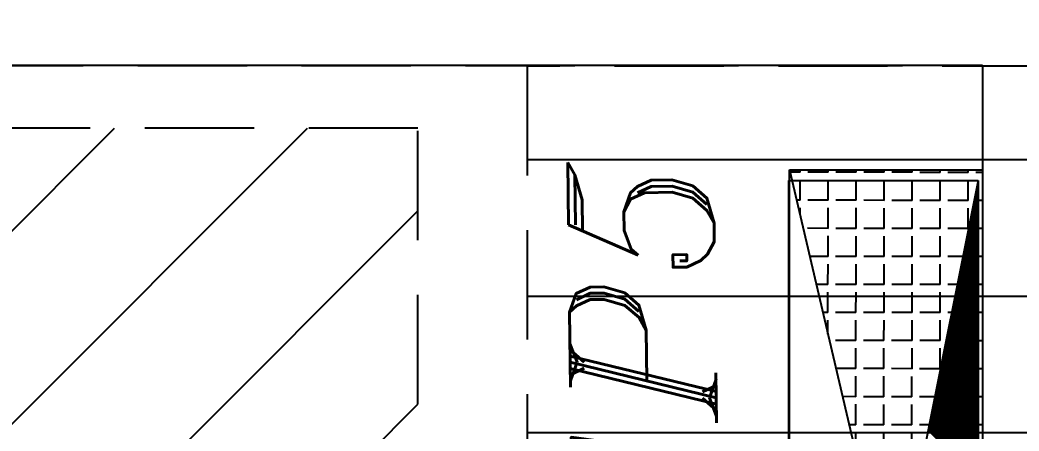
# Model space of a CAD drawing. Header units: inches. Extents: x 567115 to 582893, y 124948 to 133566.
# Drawn here: x 576376.9 to 576514.1, y 127556.5 to 127612.9 of the extents above; entities that cross this region are included whole.
import ezdxf

# ---------------------------------------------------------------- set-up
doc = ezdxf.new("R2010")
doc.units = ezdxf.units.IN
doc.header["$MEASUREMENT"] = 0
doc.linetypes.add('DASHED', pattern=[0.75, 0.5, -0.25])
for name, color, linetype in [('ELECT', 3, 'Continuous'), ('kazeb', 15, 'Continuous'), ('khatchin', 15, 'DASHED'), ('PANEL', 3, 'Continuous'), ('wall kanaf', 4, 'Continuous')]:
    doc.layers.add(name, color=color, linetype=linetype)
doc.styles.add('ITALICT', font='italict', dxfattribs={"height": 22.5})

# ---------------------------------------------------------------- blocks, each defined once
blk = doc.blocks.new('panel 150X30')
at = {"layer": 'PANEL', "linetype": 'Continuous', "ltscale": 4}
for p, q in [((115.0434464872698, 33.47778984376055), (245.0434464872698, 7.477789843760546)), ((115.0434464872698, 33.47778984376055), (245.0434464872698, 33.47778984376055)), ((115.0434464872698, 7.477789843760546), (115.0434464872698, 33.47778984376055)), ((245.0434464872698, 7.477789843760546), (115.0434464872698, 7.477789843760546))]:
    blk.add_line(p, q, dxfattribs=at)
at = {"layer": 'PANEL', "color": 30, "linetype": 'Continuous', "ltscale": 4}
for p, q in [((115.10738533952, 33.46500207332816), (115.120173109965, 33.47778984377316)), ((115.2350573972352, 33.43946766178512), (115.2733795792233, 33.47778984377316)), ((115.3627294549379, 33.41393325022945), (115.4265860484816, 33.47778984377316)), ((115.4904015126531, 33.38839883868641), (115.5797925177399, 33.47778984376055)), ((115.618073570381, 33.36286442714336), (115.7329989869982, 33.47778984376055)), ((115.745745628071, 33.3373300155877), (115.8862054562438, 33.47778984376055)), ((115.8734176857862, 33.31179560405726), (116.0394119255021, 33.47778984376055)), ((116.0010897435141, 33.28626119251421), (116.1926183947478, 33.47778984376055)), ((116.1287618012167, 33.26072678097116), (116.3458248640061, 33.47778984376055)), ((116.256433858932, 33.23519236942811), (116.4990313332644, 33.47778984376055)), ((116.3841059166472, 33.20965795788506), (116.6522378025227, 33.47778984376055)), ((116.5117779743624, 33.18412354634201), (116.805444271781, 33.47778984376055)), ((116.6394500320777, 33.15858913479897), (116.9586507410393, 33.47778984376055)), ((116.7671220897929, 33.13305472325592), (117.1118572102976, 33.47778984376055)), ((116.8947941475082, 33.10752031171287), (117.2650636795559, 33.47778984376055)), ((117.0224662052234, 33.08198590018243), (117.4182701488142, 33.47778984377316)), ((117.1501382629387, 33.05645148863938), (117.5714766180725, 33.47778984377316)), ((117.2778103206413, 33.03091707708371), (117.7246830873308, 33.47778984377316)), ((117.4054823783692, 33.00538266555328), (117.8778895565891, 33.47778984377316)), ((117.5331544360718, 32.97984825399762), (118.0310960258474, 33.47778984377316)), ((117.6608264937996, 32.95431384246719), (118.1843024951056, 33.47778984377316)), ((117.7884985515023, 32.92877943091153), (118.3375089643513, 33.47778984377316)), ((117.9161706092049, 32.90324501936848), (118.4907154336096, 33.47778984377316)), ((118.0438426669328, 32.87771060783804), (118.6439219028679, 33.47778984377316)), ((118.171514724648, 32.85217619628238), (118.7971283721262, 33.47778984376055)), ((118.2991867823633, 32.82664178475194), (118.9503348413845, 33.47778984376055)), ((118.4268588400785, 32.80110737320889), (119.1035413106428, 33.47778984376055)), ((118.5545308977938, 32.77557296166584), (119.2567477799011, 33.47778984376055)), ((118.682202955509, 32.75003855012279), (119.4099542491468, 33.47778984376055)), ((118.8098750132116, 32.72450413856713), (119.563160718405, 33.47778984376055)), ((118.9375470709269, 32.69896972702408), (119.7163671876633, 33.47778984376055)), ((119.0652191286547, 32.67343531549365), (119.8695736569216, 33.47778984376055)), ((119.19289118637, 32.64790090393799), (120.0227801261799, 33.47778984376055)), ((119.3205632440726, 32.62236649239495), (120.1759865954382, 33.47778984376055)), ((119.4482353018005, 32.5968320808645), (120.3291930646965, 33.47778984376055)), ((119.5759073595031, 32.57129766930884), (120.4823995339548, 33.47778984376055)), ((119.7035794172184, 32.54576325776579), (120.6356060032131, 33.47778984376055)), ((119.8312514749462, 32.52022884622274), (120.7888124724714, 33.47778984376055)), ((119.9589235326488, 32.49469443467969), (120.9420189417297, 33.47778984376055)), ((120.0865955903641, 32.46916002313664), (121.095225410988, 33.47778984376055)), ((120.2142676480919, 32.4436256115936), (121.2484318802463, 33.47778984376055)), ((120.3419397057946, 32.41809120003793), (121.4016383495046, 33.47778984376055)), ((120.4696117635098, 32.39255678852011), (121.5548448187629, 33.47778984377316)), ((120.5972838212251, 32.36702237697705), (121.7080512880212, 33.47778984377316)), ((120.7249558789403, 32.34148796543401), (121.8612577572794, 33.47778984377316)), ((120.8526279366556, 32.31595355389096), (122.0144642265377, 33.47778984376055)), ((120.9802999943708, 32.29041914234791), (122.167670695796, 33.47778984376055)), ((121.1079720520734, 32.26488473080487), (122.3208771650417, 33.47778984376055)), ((121.2356441097887, 32.23935031926182), (122.4740836343, 33.47778984376055)), ((121.3633161675039, 32.21381590770616), (122.6272901035457, 33.47778984376055)), ((121.4909882252191, 32.18828149617572), (122.780496572804, 33.47778984376055)), ((121.6186602829344, 32.16274708462006), (122.9337030420623, 33.47778984376055)), ((121.746332340637, 32.13721267307701), (123.0869095113206, 33.47778984376055)), ((121.8740043983649, 32.11167826154657), (123.2401159805789, 33.47778984376055)), ((122.0016764560801, 32.08614384999091), (123.3933224498372, 33.47778984376055)), ((122.1293485137828, 32.06060943844786), (123.5465289190955, 33.47778984376055)), ((122.2570205715106, 32.03507502691743), (123.6997353883538, 33.47778984376055)), ((122.3846926292132, 32.00954061537438), (123.8529418576121, 33.47778984377316)), ((122.5123646869411, 31.98400620384394), (124.0061483268704, 33.47778984377316)), ((122.6400367446563, 31.95847179228828), (124.1593547961286, 33.47778984377316)), ((122.767708802359, 31.93293738074523), (124.3125612653869, 33.47778984377316)), ((122.8953808600868, 31.90740296921479), (124.4657677346452, 33.47778984377316)), ((123.0230529178021, 31.88186855765913), (124.6189742039035, 33.47778984377316)), ((123.1507249755047, 31.85633414612869), (124.7721806731492, 33.47778984377316)), ((123.27839703322, 31.83079973458565), (124.9253871424075, 33.47778984377316)), ((123.4060690909226, 31.80526532302998), (125.0785936116658, 33.47778984377316)), ((123.5337411486379, 31.77973091148694), (125.2318000809241, 33.47778984376055)), ((123.6614132063657, 31.75419649994389), (125.3850065501824, 33.47778984376055)), ((123.7890852640683, 31.72866208840084), (125.5382130194407, 33.47778984376055)), ((123.9167573217836, 31.70312767685779), (125.691419488699, 33.47778984376055)), ((124.0444293795114, 31.67759326531474), (125.8446259579446, 33.47778984376055)), ((124.1721014372141, 31.65205885377169), (125.9978324272029, 33.47778984376055)), ((124.2997734949293, 31.62652444222864), (126.1510388964612, 33.47778984376055)), ((124.4274455526446, 31.60099003068559), (126.3042453657195, 33.47778984376055)), ((124.5551176103598, 31.57545561914254), (126.4574518349778, 33.47778984376055)), ((124.6827896680751, 31.5499212075995), (126.6106583042361, 33.47778984376055)), ((124.8104617257903, 31.52438679605645), (126.7638647734944, 33.47778984376055)), ((124.9381337835056, 31.4988523845134), (126.9170712427527, 33.47778984376055)), ((125.0658058412208, 31.47331797297035), (127.070277712011, 33.47778984376055)), ((125.193477898936, 31.4477835614273), (127.2234841812693, 33.47778984376055)), ((125.3211499566387, 31.42224914987164), (127.3766906505276, 33.47778984376055)), ((125.4488220143665, 31.3967147383412), (127.5298971197859, 33.47778984376055)), ((125.5764940720692, 31.37118032678554), (127.6831035890442, 33.47778984376055)), ((125.704166129797, 31.34564591526772), (127.8363100583024, 33.47778984377316)), ((125.8318381875123, 31.32011150371206), (127.9895165275607, 33.47778984377316)), ((125.9595102452149, 31.29457709216901), (128.142722996819, 33.47778984377316)), ((126.0871823029428, 31.26904268063857), (128.2959294660773, 33.47778984377316)), ((126.214854360658, 31.24350826908291), (128.4491359353356, 33.47778984376055)), ((126.3425264183732, 31.21797385755247), (128.6023424045939, 33.47778984376055)), ((126.4701984760759, 31.19243944600942), (128.7555488738396, 33.47778984376055)), ((126.5978705337911, 31.16690503446637), (128.9087553430979, 33.47778984376055)), ((126.7255425915064, 31.14137062292333), (129.0619618123436, 33.47778984376055)), ((126.853214649209, 31.11583621136766), (129.2151682816019, 33.47778984376055)), ((126.9808867069242, 31.09030179982462), (129.3683747508602, 33.47778984376055)), ((127.1085587646521, 31.06476738829418), (129.5215812201185, 33.47778984376055)), ((127.2362308223673, 31.03923297673852), (129.6747876893768, 33.47778984376055)), ((127.36390288007, 31.01369856519547), (129.8279941586351, 33.47778984376055)), ((127.4915749377978, 30.98816415365242), (129.9812006278934, 33.47778984376055)), ((127.6192469955004, 30.96262974210937), (130.1344070971516, 33.47778984376055)), ((127.7469190532157, 30.93709533057893), (130.2876135664099, 33.47778984377316)), ((127.8745911109436, 30.91156091903588), (130.4408200356682, 33.47778984377316)), ((128.0022631686462, 30.88602650749284), (130.5940265049265, 33.47778984377316)), ((128.1299352263614, 30.86049209594979), (130.7472329741848, 33.47778984377316)), ((128.2576072840767, 30.83495768440674), (130.9004394434431, 33.47778984377316)), ((128.3852793417919, 30.80942327285108), (131.0536459127014, 33.47778984377316)), ((128.5129513994946, 30.78388886132064), (131.2068523819471, 33.47778984377316)), ((128.6406234572098, 30.75835444977759), (131.3600588512054, 33.47778984377316)), ((128.7682955149251, 30.73282003823454), (131.5132653204637, 33.47778984376055)), ((128.8959675726403, 30.70728562669149), (131.666471789722, 33.47778984376055)), ((129.0236396303555, 30.68175121514844), (131.8196782589803, 33.47778984376055)), ((129.1513116880708, 30.6562168036054), (131.9728847282386, 33.47778984376055)), ((129.278983745786, 30.63068239206235), (132.1260911974842, 33.47778984376055)), ((129.4066558035013, 30.60514798050669), (132.2792976667425, 33.47778984376055)), ((129.5343278612165, 30.57961356897625), (132.4325041360008, 33.47778984376055)), ((129.6619999189318, 30.55407915742059), (132.5857106052591, 33.47778984376055)), ((129.7896719766344, 30.52854474587754), (132.7389170745174, 33.47778984376055)), ((129.9173440343496, 30.50301033433449), (132.8921235437757, 33.47778984376055)), ((130.0450160920775, 30.47747592279144), (133.045330013034, 33.47778984376055)), ((130.1726881497801, 30.45194151124839), (133.1985364822923, 33.47778984376055)), ((130.300360207508, 30.42640709971796), (133.3517429515506, 33.47778984376055)), ((130.4280322652106, 30.40087268816229), (133.5049494208089, 33.47778984376055)), ((130.5557043229385, 30.37533827663186), (133.6581558900671, 33.47778984376055)), ((130.6833763806537, 30.3498038650762), (133.8113623593254, 33.47778984376055)), ((130.8110484383564, 30.32426945353315), (133.9645688285837, 33.47778984376055)), ((130.9387204960842, 30.29873504200271), (134.117775297842, 33.47778984376055)), ((131.0663925537995, 30.27320063045966), (134.2709817671003, 33.47778984377316)), ((131.1940646115147, 30.24766621892923), (134.4241882363586, 33.47778984377316)), ((131.3217366692299, 30.22213180738618), (134.5773947056169, 33.47778984377316)), ((131.4494087269326, 30.19659739583052), (134.7306011748752, 33.47778984376055)), ((131.5770807846478, 30.17106298428747), (134.8838076441335, 33.47778984376055)), ((131.7047528423757, 30.14552857274442), (135.0370141133918, 33.47778984376055)), ((131.8324249000657, 30.11999416120137), (135.1902205826375, 33.47778984376055)), ((131.9600969577809, 30.09445974965832), (135.3434270518832, 33.47778984376055)), ((132.0877690155088, 30.06892533811527), (135.4966335211415, 33.47778984376055)), ((132.2154410732114, 30.04339092657222), (135.6498399903998, 33.47778984376055)), ((132.3431131309267, 30.01785651502917), (135.8030464596581, 33.47778984376055)), ((132.4707851886419, 29.99232210348612), (135.9562529289163, 33.47778984376055)), ((132.5984572463572, 29.96678769194307), (136.1094593981746, 33.47778984376055)), ((132.7261293040724, 29.94125328040002), (136.2626658674329, 33.47778984376055)), ((132.8538013617877, 29.91571886885698), (136.4158723366912, 33.47778984376055)), ((132.9814734195029, 29.89018445731393), (136.5690788059495, 33.47778984376055)), ((133.1091454772181, 29.86465004578348), (136.7222852752078, 33.47778984377316)), ((133.2368175349334, 29.83911563424044), (136.8754917444661, 33.47778984377316)), ((133.3644895926486, 29.81358122269739), (137.0286982137244, 33.47778984377316)), ((133.4921616503639, 29.78804681115434), (137.1819046829827, 33.47778984377316)), ((133.6198337080665, 29.76251239959868), (137.335111152241, 33.47778984377316)), ((133.7475057657817, 29.73697798806825), (137.4883176214867, 33.47778984377316)), ((133.875177823497, 29.71144357651258), (137.641524090745, 33.47778984377316)), ((134.0028498811996, 29.68590916496954), (137.7947305600033, 33.47778984377316)), ((134.1305219389275, 29.6603747534391), (137.9479370292616, 33.47778984376055)), ((134.2581939966427, 29.63484034188344), (138.1011434985198, 33.47778984376055)), ((134.385866054358, 29.609305930353), (138.2543499677781, 33.47778984376055)), ((134.5135381120732, 29.58377151880995), (138.4075564370364, 33.47778984376055)), ((134.6412101697884, 29.5582371072669), (138.5607629062821, 33.47778984376055)), ((134.7688822275037, 29.53270269572385), (138.7139693755404, 33.47778984376055)), ((134.8965542852063, 29.50716828416819), (138.8671758447987, 33.47778984376055)), ((135.0242263429216, 29.48163387262514), (139.020382314057, 33.47778984376055)), ((135.1518984006494, 29.45609946109471), (139.1735887833153, 33.47778984376055)), ((135.2795704583647, 29.43056504953905), (139.3267952525736, 33.47778984376055)), ((135.4072425160673, 29.405030637996), (139.4800017218319, 33.47778984376055)), ((135.5349145737952, 29.37949622645295), (139.6332081910901, 33.47778984376055)), ((135.6625866314978, 29.3539618149099), (139.7864146603484, 33.47778984376055)), ((135.7902586892131, 29.32842740336685), (139.9396211296067, 33.47778984376055)), ((135.9179307469409, 29.3028929918238), (140.092827598865, 33.47778984376055)), ((136.0456028046435, 29.27735858028075), (140.2460340681233, 33.47778984376055)), ((136.1732748623588, 29.2518241687377), (140.3992405373816, 33.47778984376055)), ((136.300946920074, 29.22628975719466), (140.5524470066399, 33.47778984376055)), ((136.4286189777893, 29.20075534565161), (140.7056534758982, 33.47778984377316)), ((136.5562910355045, 29.17522093412117), (140.8588599451565, 33.47778984377316)), ((136.6839630932198, 29.14968652257812), (141.0120664144148, 33.47778984377316)), ((136.811635150935, 29.12415211103507), (141.1652728836731, 33.47778984376055)), ((136.9393072086503, 29.09861769949202), (141.3184793529314, 33.47778984376055)), ((137.0669792663529, 29.07308328794897), (141.4716858221771, 33.47778984376055)), ((137.1946513240681, 29.04754887640592), (141.6248922914354, 33.47778984376055)), ((137.3223233817834, 29.02201446486288), (141.7780987606811, 33.47778984376055)), ((137.449995439486, 28.99648005330722), (141.9313052299393, 33.47778984376055)), ((137.5776674972139, 28.97094564177678), (142.0845116991976, 33.47778984376055)), ((137.7053395549291, 28.94541123022112), (142.2377181684559, 33.47778984376055)), ((137.8330116126317, 28.91987681867807), (142.3909246377142, 33.47778984376055)), ((137.960683670347, 28.89434240713502), (142.5441311069725, 33.47778984376055)), ((138.0883557280748, 28.86880799559197), (142.6973375762308, 33.47778984376055)), ((138.2160277857775, 28.84327358404892), (142.8505440454891, 33.47778984376055)), ((138.3436998435053, 28.8177391725311), (143.0037505147474, 33.47778984377316)), ((138.471371901208, 28.79220476097544), (143.1569569840057, 33.47778984377316)), ((138.5990439589358, 28.766670349445), (143.310163453264, 33.47778984377316)), ((138.7267160166511, 28.74113593788934), (143.4633699225223, 33.47778984377316)), ((138.8543880743537, 28.71560152634629), (143.6165763917806, 33.47778984377316)), ((138.9820601320816, 28.69006711481585), (143.7697828610389, 33.47778984377316)), ((139.1097321897842, 28.66453270326019), (143.9229893302846, 33.47778984377316)), ((139.2374042474994, 28.63899829172975), (144.0761957995428, 33.47778984377316)), ((139.3650763052147, 28.61346388018671), (144.2294022688011, 33.47778984377316)), ((139.4927483629173, 28.58792946863104), (144.3826087380594, 33.47778984376055)), ((139.6204204206325, 28.562395057088), (144.5358152073177, 33.47778984376055)), ((139.7480924783604, 28.53686064554495), (144.689021676576, 33.47778984376055)), ((139.875764536063, 28.5113262340019), (144.8422281458343, 33.47778984376055)), ((140.0034365937783, 28.48579182245885), (144.99543461508, 33.47778984376055)), ((140.1311086515061, 28.4602574109158), (145.1486410843383, 33.47778984376055)), ((140.2587807092088, 28.43472299937275), (145.3018475535966, 33.47778984376055)), ((140.386452766924, 28.4091885878297), (145.4550540228549, 33.47778984376055)), ((140.5141248246392, 28.38365417628665), (145.6082604921131, 33.47778984376055)), ((140.6417968823545, 28.3581197647436), (145.7614669613714, 33.47778984376055)), ((140.7694689400697, 28.33258535320056), (145.9146734306297, 33.47778984376055)), ((140.897140997785, 28.30705094165751), (146.067879899888, 33.47778984376055)), ((141.0248130555002, 28.28151653011446), (146.2210863691463, 33.47778984376055)), ((141.1524851132155, 28.25598211857141), (146.3742928384046, 33.47778984376055)), ((141.2801571709307, 28.23044770701575), (146.5274993076629, 33.47778984376055)), ((141.407829228646, 28.20491329548531), (146.6807057769212, 33.47778984376055)), ((141.5355012863612, 28.17937888394226), (146.8339122461795, 33.47778984376055)), ((141.6631733440639, 28.1538444723866), (146.9871187154378, 33.47778984376055)), ((141.7908454017917, 28.12831006086878), (147.1403251846961, 33.47778984377316)), ((141.9185174595069, 28.10277564931311), (147.2935316539544, 33.47778984377316)), ((142.0461895172096, 28.07724123777007), (147.4467381232127, 33.47778984377316)), ((142.1738615749374, 28.05170682623963), (147.599944592471, 33.47778984376055)), ((142.3015336326527, 28.02617241469658), (147.7531510617293, 33.47778984376055)), ((142.4292056903553, 28.00063800315353), (147.906357530975, 33.47778984376055)), ((142.5568777480706, 27.97510359159787), (148.0595640002333, 33.47778984376055)), ((142.6845498057732, 27.94956918005482), (148.2127704694789, 33.47778984376055)), ((142.8122218635011, 27.92403476852439), (148.3659769387372, 33.47778984376055)), ((142.9398939212037, 27.89850035696872), (148.5191834079955, 33.47778984376055)), ((143.0675659789189, 27.87296594542568), (148.6723898772538, 33.47778984376055)), ((143.1952380366468, 27.84743153389524), (148.8255963465121, 33.47778984376055)), ((143.3229100943494, 27.82189712233958), (148.9788028157704, 33.47778984376055)), ((143.4505821520647, 27.79636271079653), (149.1320092850287, 33.47778984376055)), ((143.5782542097925, 27.77082829925348), (149.285215754287, 33.47778984376055)), ((143.7059262674952, 27.74529388772304), (149.4384222235453, 33.47778984377316)), ((143.8335983252104, 27.71975947617999), (149.5916286928036, 33.47778984377316)), ((143.9612703829383, 27.69422506463695), (149.7448351620619, 33.47778984377316)), ((144.0889424406409, 27.6686906530939), (149.8980416313202, 33.47778984377316)), ((144.2166144983561, 27.64315624155085), (150.0512481005785, 33.47778984377316)), ((144.3442865560714, 27.6176218300078), (150.2044545698367, 33.47778984377316)), ((144.471958613774, 27.59208741845214), (150.3576610390824, 33.47778984377316)), ((144.5996306714893, 27.5665530069217), (150.5108675083407, 33.47778984377316)), ((144.7273027292045, 27.54101859537865), (150.664073977599, 33.47778984377316)), ((144.8549747869197, 27.5154841838356), (150.8172804468573, 33.47778984376055)), ((144.982646844635, 27.48994977229255), (150.9704869161156, 33.47778984376055)), ((145.1103189023502, 27.46441536074951), (151.1236933853739, 33.47778984376055)), ((145.2379909600655, 27.43888094920646), (151.2768998546322, 33.47778984376055)), ((145.3656630177807, 27.41334653766341), (151.4301063238779, 33.47778984376055)), ((145.4933350754833, 27.38781212610775), (151.5833127931361, 33.47778984376055)), ((145.6210071332112, 27.36227771457731), (151.7365192623944, 33.47778984376055)), ((145.7486791909265, 27.33674330302165), (151.8897257316527, 33.47778984376055)), ((145.8763512486291, 27.3112088914786), (152.042932200911, 33.47778984376055)), ((146.0040233063443, 27.28567447993555), (152.1961386701693, 33.47778984376055)), ((146.1316953640722, 27.2601400683925), (152.3493451394276, 33.47778984376055)), ((146.2593674217748, 27.23460565684945), (152.5025516086859, 33.47778984376055)), ((146.3870394795027, 27.20907124531902), (152.6557580779442, 33.47778984376055)), ((146.5147115372053, 27.18353683376335), (152.8089645472025, 33.47778984376055)), ((146.6423835949332, 27.15800242223292), (152.9621710164608, 33.47778984376055)), ((146.7700556526484, 27.13246801067726), (153.1153774857191, 33.47778984376055)), ((146.897727710351, 27.10693359913421), (153.2685839549774, 33.47778984376055)), ((147.0253997680789, 27.08139918761638), (153.4217904242357, 33.47778984377316)), ((147.1530718257942, 27.05586477606072), (153.574996893494, 33.47778984377316)), ((147.2807438835094, 27.03033036453029), (153.7282033627523, 33.47778984377316)), ((147.4084159412246, 27.00479595298724), (153.8814098320106, 33.47778984377316)), ((147.5360879989272, 26.97926154143158), (154.0346163012688, 33.47778984376055)), ((147.6637600566425, 26.95372712988853), (154.1878227705271, 33.47778984376055)), ((147.7914321143577, 26.92819271834548), (154.3410292397728, 33.47778984376055)), ((147.9191041720604, 26.90265830680243), (154.4942357090311, 33.47778984376055)), ((148.0467762297756, 26.87712389525938), (154.6474421782768, 33.47778984376055)), ((148.1744482875035, 26.85158948371632), (154.8006486475351, 33.47778984376055)), ((148.3021203452061, 26.82605507217328), (154.9538551167934, 33.47778984376055)), ((148.4297924029214, 26.80052066063023), (155.1070615860517, 33.47778984376055)), ((148.5574644606366, 26.77498624908718), (155.26026805531, 33.47778984376055)), ((148.6851365183519, 26.74945183754414), (155.4134745245683, 33.47778984376055)), ((148.8128085760671, 26.72391742600109), (155.5666809938266, 33.47778984376055)), ((148.9404806337824, 26.69838301445804), (155.7198874630849, 33.47778984376055)), ((149.0681526914976, 26.6728486029276), (155.8730939323432, 33.47778984377316)), ((149.1958247492128, 26.64731419138455), (156.0263004016015, 33.47778984377316)), ((149.3234968069281, 26.62177977982889), (156.1795068708597, 33.47778984377316))]:
    blk.add_line(p, q, dxfattribs=at)
blk = doc.blocks.new('panel120x30')
at = {"layer": 'ELECT'}
h = blk.add_hatch(dxfattribs=at)
h.set_pattern_fill('ANGLE', color=30, scale=0.0035000000000338, angle=-0.09437962680249132, style=0)
h.set_pattern_definition([(359.9056203731976, (93.79761289055479, 113.5916811019054), (4.02707651843e-05, 0.0244474668325171), [0.0177800000001718, -0.0066675000000644]), (89.90562037319754, (93.79761289055479, 113.5916811019054), (-0.0244474668325171, 4.02707651843e-05), [0.0177800000001718, -0.0066675000000644])])
h.paths.add_polyline_path([(0.3591901383979348, -0.0002263928702746), (-0.3592962264851849, -0.1680907327885279), (0.3590840503106847, -0.16854351851606)])
at = {"layer": 'ELECT', "color": 3}
for p, q in [((-0.3592962264851849, -0.1680907327884142), (-0.3591901383979348, 0.0002263928701609)), ((-0.3591901383979348, 0.0002263928701609), (0.3591901383979348, -0.0002263928701609)), ((0.3591901383979348, -0.0002263928701609), (-0.3592962264851849, -0.1680907327884142)), ((0.3591901383979348, -0.0002263928701609), (0.3590840503106847, -0.1685435185156621)), ((0.3590840503106847, -0.1685435185156621), (-0.3592962264851849, -0.1680907327884142))]:
    blk.add_line(p, q, dxfattribs=at)

msp = doc.modelspace()

# ---------------------------------------------------------------- hatches: boundary and pattern name
at = {"layer": 'kazeb'}
h = msp.add_hatch(dxfattribs=at)
h.set_pattern_fill('ANGLE', color=256, scale=100, style=0)
h.set_pattern_definition([(0, (0, 0), (0, 27.5), [20, -7.5]), (90, (0, 0), (-27.5, 1.683833736505769e-15), [20, -7.5])])
edge = h.paths.add_edge_path()
edge.add_arc((576621.054570168, 122465.1047458989), 4873.758940012598, 92.22819113807773, 96.96402468155823)
edge.add_arc((576030.1302486522, 127688.3594270612), 385.452013468268, 217.8005144280645, 269.99999999409914, ccw=False)
edge.add_line((575725.5655293206, 127452.110434629), (575725.5655293206, 127598.0391047814))
edge.add_line((575725.5655293206, 127598.0391047814), (575725.5655293184, 128306.5391049273))
edge.add_line((575725.5655293184, 128306.5391049273), (574229.0655293206, 128306.5391049249))
edge.add_line((574229.0655293206, 128306.5391049249), (574229.0655293206, 127584.0609381499))
edge.add_line((574229.0655293206, 127584.0609381499), (574085.2406779383, 127502.759279967))
edge.add_arc((573092.0657183455, 126948.914860141), 1137.163199252726, 1.3293246317257967, 29.146240592419076, ccw=False)
edge.add_line((574228.9228691661, 126975.2959208212), (574229.0655293206, 126186.9142740449))
edge.add_line((574229.0655293206, 126186.9142740449), (574209.8464344884, 126168.8109573848))
edge.add_arc((575360.1875520339, 127307.1681527548), 1618.376282255318, 224.6999945847875, 251.2333228056685)
edge.add_arc((576548.5708434089, 125565.9166102654), 1721.760851263825, 163.3836556819739, 173.0307134208976, ccw=False)
edge.add_line((574898.7089357078, 126058.2743201284), (575023.9592820416, 126016.3859590971))
edge.add_arc((576592.7290219881, 125547.9659973192), 1637.209747577796, 133.9672390048677, 163.3748673522668, ccw=False)
edge.add_line((575456.1011521306, 126726.3262321485), (575414.1685538716, 126775.5867476624))
edge.add_line((575414.1685538716, 126775.5867476624), (575502.1967359176, 126850.5199950047))
edge.add_line((575502.1967359176, 126850.5199950047), (575517.7646671421, 126830.2565346904))
edge.add_line((575517.7646671421, 126830.2565346904), (575701.4239390519, 126947.9779866858))
edge.add_line((575701.4239390519, 126947.9779866858), (575688.2801843667, 126971.9263984801))
edge.add_line((575688.2801843667, 126971.9263984801), (575793.8621457986, 127023.1668590944))
edge.add_line((575793.8621457986, 127023.1668590944), (575823.37109175, 126962.363104484))
edge.add_arc((576431.6545874127, 125508.5152603819), 1575.970293151559, 91.3695595115729, 112.7042182368755, ccw=False)
edge.add_line((576393.9872480353, 127084.0353448113), (576437.761688263, 127084.5319498843))
edge.add_line((576437.761688263, 127084.5319498843), (576437.761688263, 127204.5319498843))
edge.add_line((576437.761688263, 127204.5319498843), (576431.5654059921, 127204.5319498842))
edge.add_line((576431.5654059921, 127204.5319498842), (576431.5654059921, 127335.1786736759))
edge = h.paths.add_edge_path(flags=16)
edge.add_arc((574868.5831609045, 127649.0391047815), 210, 0, 360)
edge = h.paths.add_edge_path(flags=16)
edge.add_arc((574868.5831609045, 126949.0391052219), 210, 0, 360)
h = msp.add_hatch(dxfattribs=at)
h.set_pattern_fill('LINE', color=256, scale=150)
h.set_pattern_definition([(0, (0, 0), (0, 18.75), [])])
h.paths.add_polyline_path([(576721.0654051699, 127219.5319498843), (576721.0654051701, 127606.5391047814), (576446.565405992, 127606.5391047814), (576446.565405992, 127219.5319498841)])
h = msp.add_hatch(dxfattribs=at)
h.set_pattern_fill('ANSI31', color=256, scale=150)
h.set_pattern_definition([(45, (0, 0), (-13.25825214724776, 13.25825214724777), [])])
edge = h.paths.add_edge_path()
edge.add_line((576431.5654059921, 127598.0391047815), (575725.5655293206, 127598.0391047814))
edge.add_line((575725.5655293206, 127598.0391047814), (575725.5655293206, 127452.110434629))
edge.add_arc((576030.1302486522, 127688.3594270612), 385.4520134682465, 217.8005144280627, 269.9999999940991)
edge.add_arc((576621.054570168, 122465.1047458989), 4873.758940012666, 92.2281911380777, 96.9640246815581, ccw=False)
edge.add_line((576431.5654059921, 127335.1786736759), (576431.5654059921, 127598.0391047815))

# ---------------------------------------------------------------- linework, layer by layer
at = {"layer": 'khatchin', "ltscale": 30}
msp.add_lwpolyline([(576045.1556498853, 127318.016465806, -0.6319237575096917), (575740.5909305923, 127984.2188991328), (575740.5909305934, 127606.6481569944), (576509.0909305934, 127606.6481569943), (576509.0909305934, 127340.6393735454, 0.0533671092778235), (576124.395058736, 127325.6561795225, -0.0444358952516319), (576045.1556498853, 127318.0164658059)], format="xyb", dxfattribs=at)
msp.add_lwpolyline([(576721.0654051699, 127219.5319498843), (576721.0654051701, 127606.5391047814), (576446.565405992, 127606.5391047814), (576446.565405992, 127219.5319498841), (576721.0654051699, 127219.531949884)], dxfattribs=at)
msp.add_lwpolyline([(576431.5654059921, 127598.0391047815), (575725.5655293206, 127598.0391047814), (575725.5655293206, 127452.110434629, 0.2317851891054457), (576030.1302486125, 127302.9074135929, -0.02066691371270214), (576431.5654059921, 127335.1786736759)], format="xyb", close=True, dxfattribs=at)
at = {"layer": 'wall kanaf', "color": 15, "ltscale": 0.1}
msp.add_line((576509.0909305934, 127606.6481569943), (575740.5909305934, 127606.6481569943), dxfattribs=at)
at = {"layer": 'wall kanaf', "color": 15}
msp.add_line((576509.0909305934, 127606.6481569943), (576509.0909305934, 127340.6393735454), dxfattribs=at)

# ---------------------------------------------------------------- block references
at = {"layer": 'ELECT', "ltscale": 0.1, "xscale": 157.4803149588406, "yscale": 157.4803149588406, "zscale": 157.4803149588406, "rotation": 90.03611277845694}
msp.add_blockref('panel120x30', (576482.5842913676, 127535.787839911), dxfattribs=at)
msp.add_blockref('panel120x30', (576482.5842913676, 127535.787839911), dxfattribs=at)
at = {"layer": 'PANEL', "rotation": 270}
msp.add_blockref('panel 150X30', (576475.0060607066, 127705.9307075607), dxfattribs=at)

# ---------------------------------------------------------------- texts
at = {"layer": 'PANEL', "color": 2, "linetype": 'Continuous', "style": 'ITALICT'}
msp.add_text('GNP,GEP5', height=20, rotation=90.72866110062397, dxfattribs=at).set_placement((576473.9582843357, 127449.6153949051))

doc.saveas('drawing.dxf')
